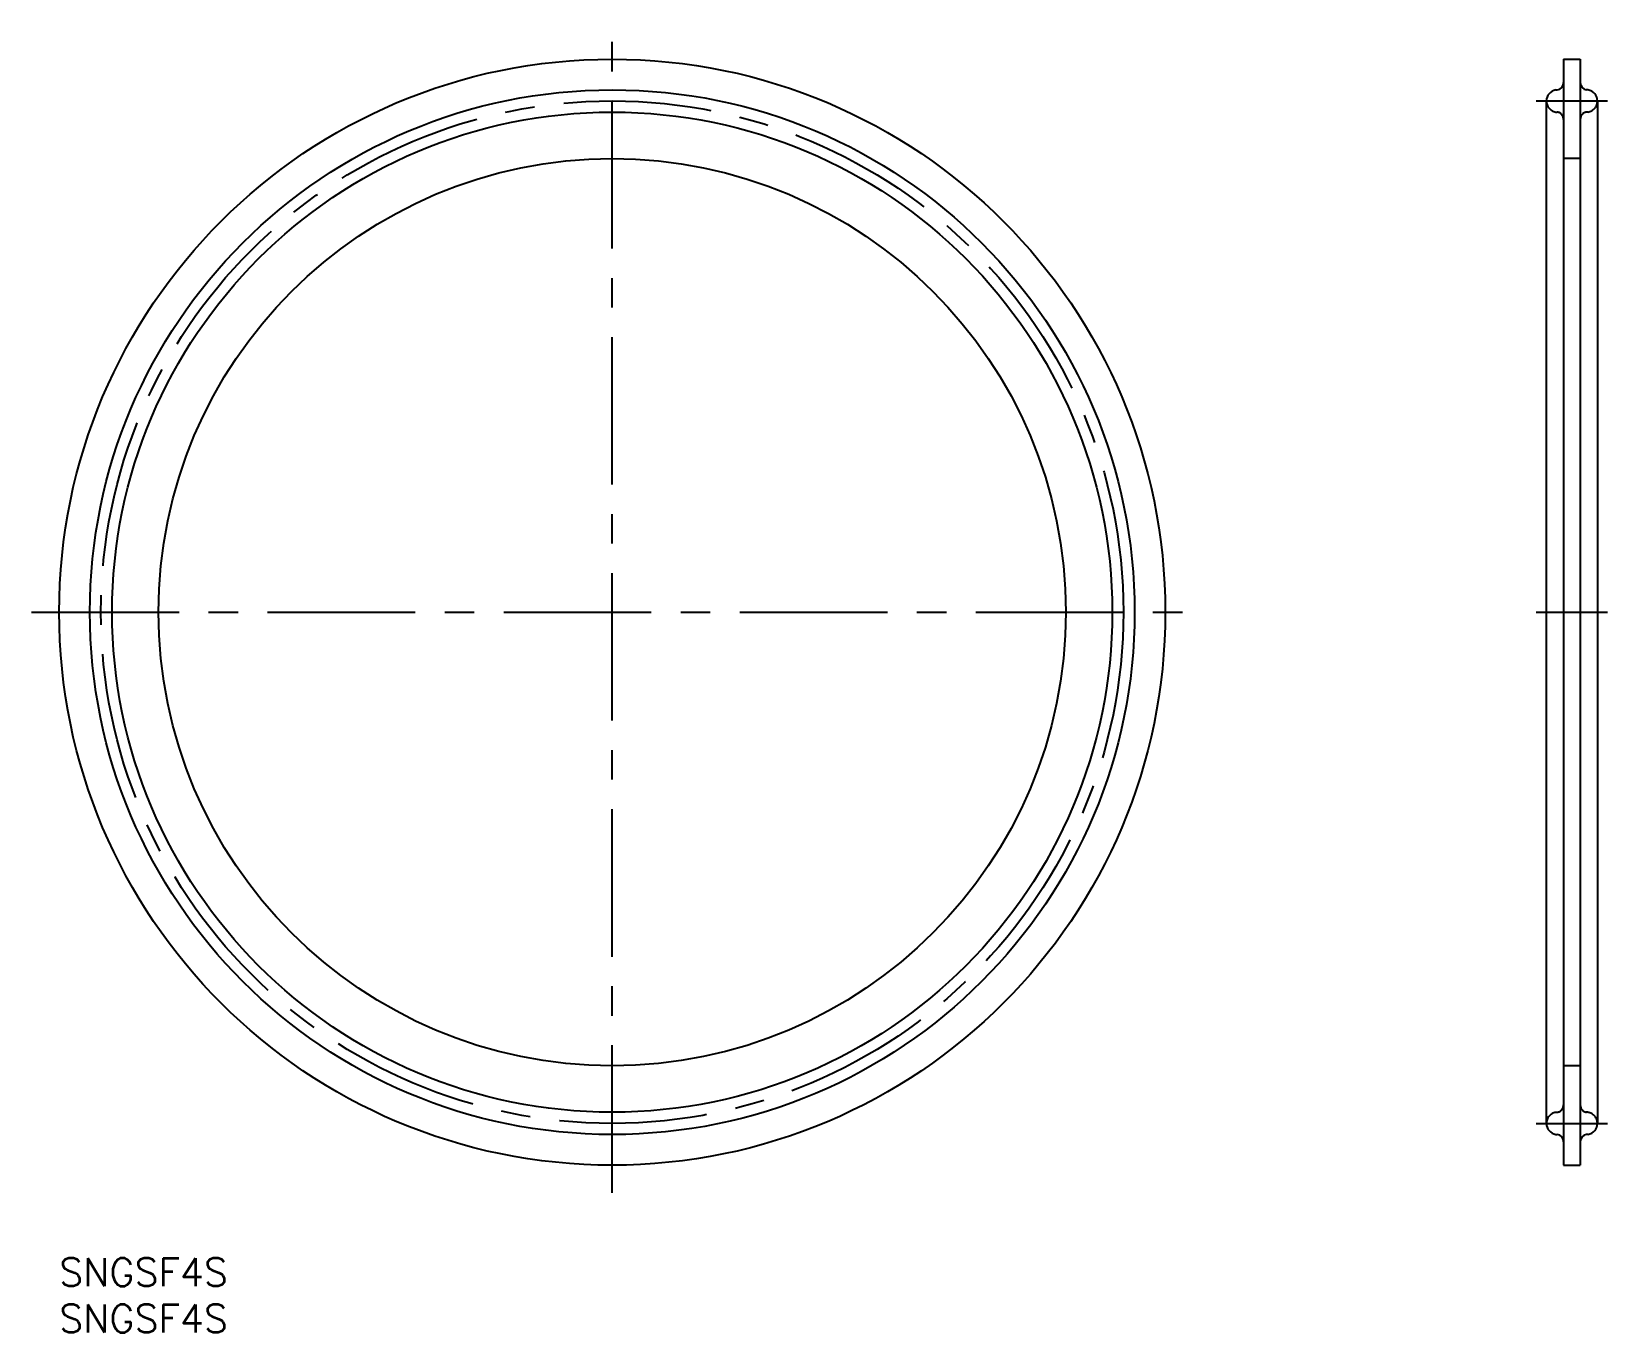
# Model space of a CAD drawing. Extents: x -3 to 167, y -8 to 132.
import ezdxf

# ---------------------------------------------------------------- set-up
doc = ezdxf.new("R2010")
doc.units = 0
doc.header["$LTSCALE"] = 0.5
doc.linetypes.add('CENTER', pattern=[50.8, 31.75, -6.35, 6.35, -6.35])
doc.linetypes.add('DASHED', pattern=[19.05, 12.7, -6.35])
for name, color, linetype in [('MSM_CENTER', 1, 'CENTER'), ('MSM_CONTINUOUS', 7, 'CONTINUOUS'), ('MSM_DASHED', 4, 'DASHED'), ('MSM_PART_NUMBER', 7, 'CONTINUOUS')]:
    doc.layers.add(name, color=color, linetype=linetype)
doc.styles.get("Standard").update_dxf_attribs({"font": 'txt.shx', "height": 3, "bigfont": 'bigfont.shx'})

msp = doc.modelspace()

# ---------------------------------------------------------------- linework, layer by layer
at = {"layer": 'MSM_CENTER'}
for p, q in [((59.5, 7.03), (59.5, 131.98)), ((158.92, 124.5), (166.58, 124.5)), ((-2.97, 69.5), (121.98, 69.5)), ((158.92, 69.5), (166.58, 69.5)), ((158.92, 14.5), (166.58, 14.5))]:
    msp.add_line(p, q, dxfattribs=at)
msp.add_circle((59.5, 69.5), 55, dxfattribs=at)
at = {"layer": 'MSM_CONTINUOUS'}
for p, q in [((161.85, 129), (163.65, 129)), ((161.85, 129), (161.85, 10)), ((163.65, 129), (163.65, 10)), ((161.02, 125.69), (161.17, 125.69)), ((164.48, 125.69), (164.28, 125.69)), ((164.48, 125.69), (164.33, 125.69)), ((160, 124.5), (160, 14.5)), ((165.5, 124.5), (165.5, 14.5)), ((161.02, 13.31), (161.17, 13.31)), ((164.48, 13.31), (164.28, 13.31)), ((164.48, 13.31), (164.33, 13.31)), ((161.85, 10), (163.65, 10))]:
    msp.add_line(p, q, dxfattribs=at)
for radius in [59.5, 56.2, 53.8, 48.8]:
    msp.add_circle((59.5, 69.5), radius, dxfattribs=at)
for centre, radius, start, end in [((161.2, 124.5), 1.2, 98.6269, 180), ((161.05, 126.48), 0.8, 278.6269, 0), ((164.45, 126.48), 0.8, 180, 261.3731), ((164.3, 124.5), 1.2, 0, 81.3731), ((161.2, 14.5), 1.2, 180, 261.3731), ((164.3, 14.5), 1.2, 278.6269, 360), ((161.05, 12.52), 0.8, 360, 81.3731), ((164.45, 12.52), 0.8, 98.6269, 180)]:
    msp.add_arc(centre, radius, start, end, dxfattribs=at)
at = {"layer": 'MSM_DASHED'}
for p, q in [((161.02, 123.31), (161.17, 123.31)), ((164.48, 123.31), (164.28, 123.31)), ((164.48, 123.31), (164.33, 123.31)), ((163.65, 118.3), (161.85, 118.3)), ((163.65, 20.7), (161.85, 20.7)), ((161.02, 15.69), (161.17, 15.69)), ((164.48, 15.69), (164.28, 15.69)), ((164.48, 15.69), (164.33, 15.69))]:
    msp.add_line(p, q, dxfattribs=at)
for centre, radius, start, end in [((161.2, 124.5), 1.2, 180, 261.3731), ((164.3, 124.5), 1.2, 278.6269, 360), ((161.05, 122.52), 0.8, 360, 81.3731), ((164.45, 122.52), 0.8, 98.6269, 180), ((161.2, 14.5), 1.2, 98.6269, 180), ((161.05, 16.48), 0.8, 278.6269, 0), ((164.45, 16.48), 0.8, 180, 261.3731), ((164.3, 14.5), 1.2, 0, 81.3731)]:
    msp.add_arc(centre, radius, start, end, dxfattribs=at)

# ---------------------------------------------------------------- texts
at = {"layer": 'MSM_PART_NUMBER'}
for p in [(0, -3), (0, -8)]:
    msp.add_text('SNGSF4S', height=3, dxfattribs=at).set_placement(p)

doc.saveas('drawing.dxf')
